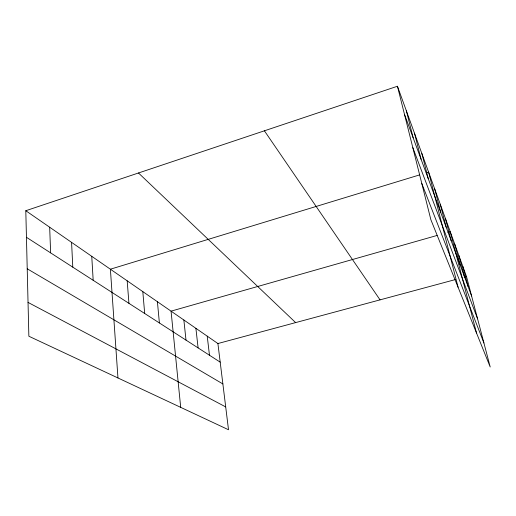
<?xml version="1.0" encoding="UTF-8"?>
<svg xmlns="http://www.w3.org/2000/svg" width="516" height="516" viewBox="0 0 516 516"><rect width="100%" height="100%" fill="white"/><g stroke="black" fill="none" stroke-linecap="round" stroke-linejoin="round"><path stroke-width="0.77" d="M25.8 210.721L217.907 343.54L228.511 429.751L28.864 336.232L25.8 210.721L397.443 86.249L466.509 276.576L490.2 366.986L430.854 219.655L397.443 86.249M419.405 174.963L110.392 269.204L117.958 377.97M426.313 172.86L428.615 172.157L458.079 287.231M437.078 235.451L171.06 311.148L180.703 407.356M447.907 232.374L450.229 231.71L476.526 333.033M217.907 343.54L455.699 279.485M464.194 277.202L466.509 276.576M28.038 302.408L225.705 406.918M27.219 268.791L222.873 383.943M26.451 237.296L220.19 362.142M138.475 172.983L295.636 322.603M264.405 130.806L380.047 299.867M421.791 183.457L483.911 342.979M412.826 147.66L477.59 318.862M404.467 114.288L471.605 296.023M462.826 266.43L468.051 286.393M458.905 255.62L464.252 276.125M454.712 244.074L460.201 265.147M445.418 218.449L451.19 240.766M440.238 204.188L446.172 227.169M434.659 188.798L440.748 212.495M421.856 153.516L428.293 178.781M414.464 133.16L421.095 159.296M406.369 110.837L413.187 137.895M207.226 336.155L209.47 355.234M195.899 328.324L198.099 347.9M183.864 320.004L186.005 340.108M157.406 301.712L159.392 322.958M142.809 291.617L144.693 313.489M127.175 280.814L128.942 303.337M91.751 256.317L93.183 280.298M71.576 242.365L72.795 267.159M49.671 227.221L50.633 252.872"/></g></svg>
